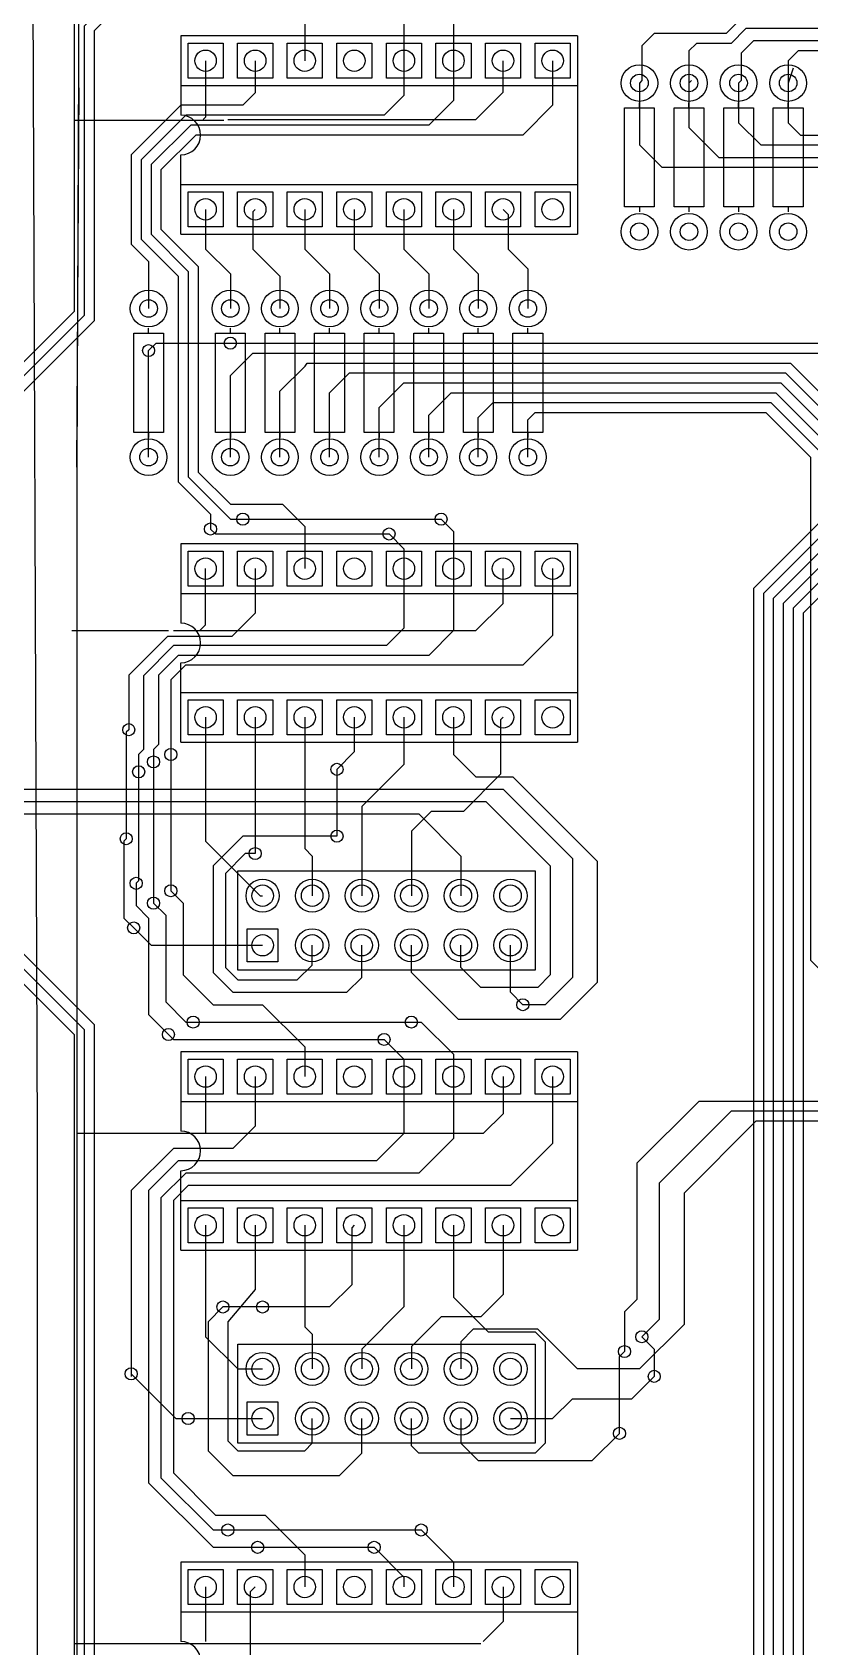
# Model space of a CAD drawing. Header units: millimetres. Extents: x 7 to 471, y -359 to -66.
# Drawn here: x 122.4 to 162.3, y -191.1 to -108.4 of the extents above; entities that cross this region are included whole.
import ezdxf

# ---------------------------------------------------------------- set-up
doc = ezdxf.new("R2010")
doc.units = ezdxf.units.MM

msp = doc.modelspace()

# ---------------------------------------------------------------- linework, layer by layer
for points in [[(180.975, -89.281), (180.848, -89.281), (166.624, -103.505), (138.684, -103.505), (136.398, -105.791), (136.398, -109.855)], [(181.991, -89.154), (167.132, -104.013), (143.51, -104.013), (141.478, -106.045), (141.478, -109.855)], [(182.245, -89.916), (167.64, -104.521), (145.415, -104.521), (144.018, -105.918), (144.018, -109.855)], [(185.42, -92.964), (169.545, -108.839), (159.385, -108.839), (158.75, -109.474), (158.75, -110.871), (158.623, -110.998)], [(186.182, -92.964), (169.799, -109.347), (161.671, -109.347), (161.163, -109.855), (161.163, -110.998)], [(84.201, -94.234), (84.201, -95.25), (87.884, -98.933), (122.047, -98.933), (124.841, -101.727), (124.714, -130.683), (124.841, -111.252)], [(122.428, -97.536), (122.696, -164.973)], [(179.705, -102.362), (178.435, -102.362), (167.767, -112.903), (167.767, -132.334), (161.925, -138.176), (161.925, -235.077), (167.132, -240.284), (185.293, -240.284), (188.976, -243.967), (188.976, -245.11)], [(155.829, -106.553), (125.73, -106.553), (124.587, -107.696), (124.587, -122.705), (112.776, -134.516), (112.776, -147.955), (124.587, -159.766), (124.587, -208.153), (127.127, -210.693), (131.953, -210.693), (132.08, -210.82)], [(153.416, -107.188), (125.984, -107.188), (125.095, -108.077), (125.095, -122.916), (113.284, -134.727), (113.284, -147.693), (125.095, -159.504), (125.095, -207.899), (127.381, -210.185), (134.493, -210.185), (134.747, -210.439)], [(159.385, -107.061), (157.988, -108.458), (154.305, -108.458), (153.67, -109.093), (153.67, -110.871), (153.543, -110.998)], [(151.765, -107.95), (151.514, -107.699), (126.238, -107.696), (125.603, -108.331), (125.603, -123.19), (113.792, -135.001), (113.792, -147.447), (125.603, -159.258), (125.603, -207.645), (127.635, -209.677), (135.509, -209.677), (136.398, -210.566), (136.398, -212.852)], [(168.91, -108.204), (159.004, -108.204), (158.242, -108.966), (156.464, -108.966), (156.083, -109.347), (156.083, -110.998)], [(150.368, -108.585), (130.048, -108.585)], [(130.048, -108.585), (130.048, -111.125)], [(150.368, -108.585), (150.368, -111.125)], [(133.858, -109.855), (133.858, -111.506), (133.223, -112.141), (130.048, -112.141), (127.508, -114.681), (127.508, -118.872)], [(141.478, -109.855), (141.478, -111.633), (140.462, -112.649), (130.302, -112.649), (128.016, -114.935), (128.016, -118.999), (129.921, -120.904), (129.921, -131.445), (131.572, -133.096), (131.572, -133.858)], [(144.018, -109.855), (144.018, -111.887), (142.748, -113.157), (130.556, -113.157), (128.532, -115.181), (128.532, -118.745), (130.429, -120.658), (130.429, -131.191), (132.588, -133.35), (133.223, -133.35)], [(149.098, -109.855), (149.098, -112.141), (147.574, -113.665), (130.81, -113.665), (129.032, -115.443), (129.032, -118.491), (130.937, -120.396), (130.937, -130.937), (132.588, -132.588), (135.255, -132.588), (136.398, -133.731), (136.398, -135.89)], [(131.318, -109.855), (131.318, -112.743), (131.194, -112.867)], [(132.461, -112.867), (145.161, -112.867), (146.558, -111.47), (146.558, -109.855)], [(153.67, -109.855), (153.67, -110.871), (153.543, -110.998)], [(156.21, -110.871), (156.083, -110.998)], [(161.417, -110.236), (161.163, -110.998)], [(130.048, -111.125), (150.368, -111.125)], [(130.048, -111.125), (130.048, -112.649)], [(150.368, -111.125), (150.368, -116.205)], [(153.543, -110.998), (153.543, -114.173), (154.686, -115.316), (164.846, -115.316), (165.227, -115.697), (165.227, -131.064), (159.385, -136.906), (159.385, -258.191), (165.354, -264.16), (166.624, -264.16), (168.021, -265.557), (168.021, -270.383)], [(156.083, -110.998), (156.083, -113.284), (157.607, -114.808), (165.1, -114.808), (165.735, -115.443), (165.735, -131.318), (159.893, -137.16), (159.893, -257.937), (165.481, -263.525), (172.593, -263.525), (174.879, -265.811), (174.879, -270.383)], [(158.623, -110.998), (158.623, -113.03), (159.766, -114.173), (165.227, -114.173), (166.243, -115.189), (166.243, -131.572), (160.401, -137.414), (160.401, -235.839), (168.021, -243.459), (168.021, -245.11)], [(161.163, -110.998), (161.163, -113.03), (161.798, -113.665), (165.481, -113.665), (166.751, -114.935), (166.751, -131.826), (160.909, -137.668), (160.909, -235.585), (166.624, -241.3), (172.974, -241.3), (175.006, -243.332), (175.006, -245.11)], [(163.703, -110.998), (163.703, -112.395), (164.465, -113.157), (165.735, -113.157), (167.259, -114.681), (167.259, -132.08), (161.417, -137.922), (161.417, -235.331), (166.878, -240.792), (179.959, -240.792), (181.991, -242.824), (181.991, -245.11)], [(152.781, -112.268), (153.543, -112.268)], [(152.781, -117.348), (152.781, -112.268)], [(153.543, -112.268), (153.543, -112.014)], [(153.543, -112.268), (154.305, -112.268)], [(154.305, -112.268), (154.305, -117.348)], [(155.321, -112.268), (156.083, -112.268)], [(155.321, -117.348), (155.321, -112.268)], [(156.083, -112.268), (156.083, -112.014)], [(156.083, -112.268), (156.845, -112.268)], [(156.845, -112.268), (156.845, -117.348)], [(157.861, -112.268), (158.623, -112.268)], [(157.861, -117.348), (157.861, -112.268)], [(158.623, -112.268), (158.623, -112.014)], [(158.623, -112.268), (159.385, -112.268)], [(159.385, -112.268), (159.385, -117.348)], [(160.401, -112.268), (161.163, -112.268)], [(160.401, -117.348), (160.401, -112.268)], [(161.163, -112.268), (161.163, -112.014)], [(161.163, -112.268), (161.925, -112.268)], [(161.925, -112.268), (161.925, -117.348)], [(124.587, -112.903), (132.25, -112.903)], [(130.048, -116.205), (130.048, -114.681)], [(130.048, -118.745), (130.048, -116.205)], [(130.048, -116.205), (150.368, -116.205)], [(150.368, -116.205), (150.368, -118.745)], [(131.318, -117.475), (131.318, -119.507), (132.588, -120.777), (132.588, -122.555)], [(133.858, -117.475), (133.731, -117.602), (133.731, -119.507), (135.128, -120.904), (135.128, -122.555)], [(136.398, -117.475), (136.398, -119.507), (137.668, -120.777), (137.668, -122.555)], [(138.938, -117.475), (138.938, -119.507), (140.208, -120.777), (140.208, -122.555)], [(141.478, -117.475), (141.478, -119.507), (142.748, -120.777), (142.748, -122.555)], [(144.018, -117.475), (144.018, -119.507), (145.288, -120.777), (145.288, -122.555)], [(146.558, -117.475), (146.812, -117.729), (146.812, -119.507), (147.828, -120.523), (147.828, -122.555)], [(153.543, -117.348), (152.781, -117.348)], [(153.543, -117.348), (153.543, -117.602)], [(154.305, -117.348), (153.543, -117.348)], [(156.083, -117.348), (155.321, -117.348)], [(156.083, -117.348), (156.083, -117.602)], [(156.845, -117.348), (156.083, -117.348)], [(158.623, -117.348), (157.861, -117.348)], [(158.623, -117.348), (158.623, -117.602)], [(159.385, -117.348), (158.623, -117.348)], [(161.163, -117.348), (160.401, -117.348)], [(161.163, -117.348), (161.163, -117.602)], [(161.925, -117.348), (161.163, -117.348)], [(127.508, -118.872), (127.508, -119.253), (128.397, -120.142), (128.397, -122.555)], [(130.048, -118.745), (150.368, -118.745)], [(127.635, -123.825), (128.397, -123.825)], [(127.635, -128.905), (127.635, -123.825)], [(128.397, -123.825), (128.397, -123.571)], [(128.397, -123.825), (129.159, -123.825)], [(129.159, -123.825), (129.159, -128.905)], [(131.826, -123.825), (132.588, -123.825)], [(131.826, -128.905), (131.826, -123.825)], [(132.588, -123.825), (132.588, -123.571)], [(132.588, -123.825), (133.35, -123.825)], [(133.35, -123.825), (133.35, -128.905)], [(134.366, -123.825), (135.128, -123.825)], [(134.366, -128.905), (134.366, -123.825)], [(135.128, -123.825), (135.128, -123.571)], [(135.128, -123.825), (135.89, -123.825)], [(135.89, -123.825), (135.89, -128.905)], [(136.906, -123.825), (137.668, -123.825)], [(136.906, -128.905), (136.906, -123.825)], [(137.668, -123.825), (137.668, -123.571)], [(137.668, -123.825), (138.43, -123.825)], [(138.43, -123.825), (138.43, -128.905)], [(139.446, -123.825), (140.208, -123.825)], [(139.446, -128.905), (139.446, -123.825)], [(140.208, -123.825), (140.208, -123.571)], [(140.208, -123.825), (140.97, -123.825)], [(140.97, -123.825), (140.97, -128.905)], [(141.986, -123.825), (142.748, -123.825)], [(141.986, -128.905), (141.986, -123.825)], [(142.748, -123.825), (142.748, -123.571)], [(142.748, -123.825), (143.51, -123.825)], [(143.51, -123.825), (143.51, -128.905)], [(144.526, -123.825), (145.288, -123.825)], [(144.526, -128.905), (144.526, -123.825)], [(145.288, -123.825), (145.288, -123.571)], [(145.288, -123.825), (146.05, -123.825)], [(146.05, -123.825), (146.05, -128.905)], [(147.066, -123.825), (147.828, -123.825)], [(147.066, -128.905), (147.066, -123.825)], [(147.828, -123.825), (147.828, -123.571)], [(147.828, -123.825), (148.59, -123.825)], [(148.59, -123.825), (148.59, -128.905)], [(128.397, -124.714), (128.778, -124.333), (132.588, -124.333)], [(128.397, -130.175), (128.397, -124.714)], [(132.588, -124.333), (164.211, -124.333), (172.085, -132.207), (172.085, -136.525), (173.609, -138.049), (197.866, -138.049)], [(132.588, -130.175), (132.588, -125.984), (133.731, -124.841), (163.83, -124.841), (171.577, -132.588), (171.577, -136.779), (173.355, -138.557), (196.723, -138.557), (196.977, -138.811)], [(135.128, -130.175), (135.128, -126.792), (136.413, -125.509), (136.525, -125.349), (161.29, -125.349), (164.846, -128.905), (164.846, -154.559), (168.656, -158.369), (170.561, -158.369), (171.831, -159.639), (171.831, -159.893)], [(137.668, -130.175), (137.668, -126.873), (138.684, -125.857), (161.036, -125.857), (164.338, -129.159), (164.338, -154.813), (168.529, -159.004), (169.926, -159.004), (170.561, -159.639)], [(140.208, -130.175), (140.208, -127.635), (141.478, -126.365), (160.782, -126.365), (163.83, -129.413), (163.83, -155.194), (168.275, -159.639), (169.418, -159.639), (170.688, -160.909), (179.832, -160.909), (180.848, -161.925)], [(142.748, -130.175), (142.748, -128.016), (143.891, -126.873), (160.528, -126.873), (163.322, -129.667), (163.322, -155.448), (168.021, -160.147), (169.164, -160.147), (170.942, -161.925), (179.578, -161.925)], [(145.288, -130.175), (145.288, -128.143), (146.05, -127.381), (160.274, -127.381), (162.814, -129.921), (162.814, -155.702), (168.72, -161.607), (169.164, -161.163)], [(147.828, -130.175), (147.828, -128.27), (148.209, -127.889), (160.02, -127.889), (162.306, -130.175), (162.306, -155.956), (169.09, -162.74), (185.621, -162.74), (186.69, -161.671)], [(128.397, -128.905), (127.635, -128.905)], [(128.397, -128.905), (128.397, -129.159)], [(129.159, -128.905), (128.397, -128.905)], [(132.588, -128.905), (131.826, -128.905)], [(132.588, -128.905), (132.588, -129.159)], [(133.35, -128.905), (132.588, -128.905)], [(135.128, -128.905), (134.366, -128.905)], [(135.128, -128.905), (135.128, -129.159)], [(135.89, -128.905), (135.128, -128.905)], [(137.668, -128.905), (136.906, -128.905)], [(137.668, -128.905), (137.668, -129.159)], [(138.43, -128.905), (137.668, -128.905)], [(140.208, -128.905), (139.446, -128.905)], [(140.208, -128.905), (140.208, -129.159)], [(140.97, -128.905), (140.208, -128.905)], [(142.748, -128.905), (141.986, -128.905)], [(142.748, -128.905), (142.748, -129.159)], [(143.51, -128.905), (142.748, -128.905)], [(145.288, -128.905), (144.526, -128.905)], [(145.288, -128.905), (145.288, -129.159)], [(146.05, -128.905), (145.288, -128.905)], [(147.828, -128.905), (147.066, -128.905)], [(147.828, -128.905), (147.828, -129.159)], [(148.59, -128.905), (147.828, -128.905)], [(124.714, -130.683), (124.714, -292.989)], [(131.572, -133.858), (131.826, -134.112), (140.716, -134.112)], [(133.223, -133.35), (143.383, -133.35)], [(143.383, -133.35), (144.018, -133.985), (144.018, -135.89)], [(150.368, -134.62), (130.048, -134.62)], [(130.048, -134.62), (130.048, -137.16)], [(140.716, -134.112), (141.478, -134.874), (141.478, -135.89)], [(150.368, -134.62), (150.368, -137.16)], [(133.858, -135.89), (133.858, -138.176), (132.662, -139.372), (129.36, -139.372), (127.381, -141.351), (127.381, -144.145)], [(141.478, -135.89), (141.478, -138.938), (140.589, -139.827), (129.667, -139.827), (128.143, -141.389), (128.143, -145.161), (127.889, -145.415), (127.889, -146.304)], [(144.018, -135.89), (144.018, -139.065), (142.748, -140.335), (129.921, -140.335), (128.905, -141.351), (128.905, -144.907), (128.651, -145.161), (128.651, -145.796)], [(149.098, -135.89), (149.098, -139.319), (147.574, -140.843), (130.282, -140.843), (129.54, -141.585), (129.54, -145.415)], [(129.667, -139.065), (145.161, -139.065), (146.558, -137.668), (146.558, -135.89)], [(131.026, -139.065), (131.318, -138.773), (131.318, -135.89)], [(130.048, -137.16), (150.368, -137.16)], [(130.048, -137.16), (130.048, -138.684)], [(150.368, -137.16), (150.368, -142.24)], [(124.46, -139.065), (129.413, -139.065)], [(130.048, -142.24), (130.048, -140.716)], [(130.048, -144.78), (130.048, -142.24)], [(130.048, -142.24), (150.368, -142.24)], [(150.368, -142.24), (150.368, -144.78)], [(131.318, -143.51), (131.318, -149.86), (134.112, -152.654), (134.239, -152.654)], [(133.858, -143.51), (133.858, -150.495)], [(136.398, -143.51), (136.398, -150.241), (136.779, -150.622), (136.779, -152.654)], [(138.938, -143.51), (138.938, -145.288), (138.049, -146.177)], [(141.478, -143.51), (141.478, -145.923), (139.319, -148.082), (139.319, -152.654)], [(144.018, -143.51), (144.018, -145.415), (145.161, -146.558), (147.066, -146.558), (151.384, -150.876), (151.384, -157.099), (149.479, -159.004), (144.272, -159.004), (141.859, -156.591), (141.859, -155.194)], [(146.558, -143.51), (146.431, -143.637), (146.431, -146.431), (144.526, -148.336), (142.875, -148.336), (141.859, -149.352), (141.859, -152.654)], [(127.381, -144.145), (127.254, -144.272), (127.254, -149.733)], [(130.048, -144.78), (150.368, -144.78)], [(118.999, -145.034), (119.57, -145.606), (119.57, -146.334), (120.429, -147.193), (146.558, -147.193), (150.114, -150.749), (150.114, -156.845), (148.717, -158.242), (147.574, -158.242)], [(129.54, -145.415), (129.54, -152.4)], [(127.889, -146.304), (127.889, -151.892), (127.762, -152.019)], [(128.651, -145.796), (128.651, -153.035)], [(138.049, -146.177), (138.049, -149.606)], [(118.745, -147.828), (145.669, -147.828), (148.971, -151.13), (148.971, -156.718), (148.336, -157.353), (145.415, -157.353), (144.399, -156.337), (144.399, -155.194)], [(120.396, -151.003), (120.396, -149.86), (121.793, -148.463), (142.24, -148.463), (144.399, -150.622), (144.399, -152.654)], [(127.254, -149.733), (127.127, -149.86), (127.127, -153.797), (127.635, -154.305)], [(138.049, -149.606), (133.223, -149.606), (131.699, -151.13), (131.699, -156.591), (132.715, -157.607), (138.557, -157.607), (139.319, -156.845), (139.319, -155.194)], [(133.858, -150.495), (133.35, -150.495), (132.334, -151.511), (132.334, -156.337), (132.969, -156.972), (136.017, -156.972), (136.779, -156.21), (136.779, -155.194)], [(127.762, -152.019), (127.762, -153.162), (128.397, -153.797), (128.397, -158.75), (129.413, -159.766)], [(128.651, -153.035), (129.273, -153.657), (129.273, -158.102), (130.302, -159.131), (130.683, -159.131)], [(129.54, -152.4), (130.175, -153.035), (130.175, -156.718), (131.699, -158.242), (134.239, -158.242), (136.398, -160.401), (136.398, -161.925)], [(127.635, -154.305), (128.524, -155.194), (134.239, -155.194)], [(147.574, -158.242), (146.939, -157.607), (146.939, -155.194)], [(130.683, -159.131), (141.859, -159.131)], [(141.859, -159.131), (142.367, -159.131), (144.018, -160.782), (144.018, -161.925)], [(129.413, -159.766), (129.667, -160.02), (140.462, -160.02)], [(140.462, -160.02), (141.478, -161.036), (141.478, -161.925)], [(150.368, -160.655), (130.048, -160.655)], [(130.048, -160.655), (130.048, -163.195)], [(150.368, -160.655), (150.368, -163.195)], [(204.597, -160.655), (203.835, -160.655), (201.295, -163.195), (156.591, -163.195), (153.416, -166.37), (153.416, -173.355), (152.781, -173.99), (152.781, -176.022)], [(133.858, -161.925), (133.858, -164.465), (132.715, -165.608), (129.667, -165.608), (127.508, -167.767), (127.508, -177.292)], [(141.478, -161.925), (141.478, -164.846), (140.081, -166.243), (129.921, -166.243), (128.397, -167.767), (128.397, -182.753), (131.699, -186.055), (133.985, -186.055)], [(141.478, -161.925), (141.478, -164.846), (140.081, -166.243), (129.921, -166.243), (128.397, -167.767), (128.397, -180.721)], [(144.018, -161.925), (144.018, -165.1), (142.24, -166.878), (130.302, -166.878), (129.032, -168.148), (129.032, -182.499), (131.699, -185.166), (132.461, -185.166)], [(149.098, -161.925), (149.098, -165.354), (146.939, -167.513), (130.429, -167.513), (129.667, -168.275), (129.667, -182.245), (131.826, -184.404), (134.366, -184.404), (136.398, -186.436), (136.398, -188.087)], [(131.318, -161.925), (131.318, -164.846)], [(211.963, -162.179), (209.931, -164.211), (159.512, -164.211), (155.829, -167.894), (155.829, -174.625), (153.543, -176.911), (150.368, -176.911), (148.336, -174.879), (145.034, -174.879), (144.399, -175.514), (144.399, -176.911)], [(146.558, -161.925), (146.558, -163.83), (145.542, -164.846)], [(122.696, -162.814), (122.696, -203.708)], [(204.597, -162.433), (203.708, -162.433), (202.438, -163.703), (158.242, -163.703), (154.559, -167.386), (154.559, -174.371), (153.67, -175.26)], [(130.048, -163.195), (150.368, -163.195)], [(130.048, -163.195), (130.048, -164.719)], [(150.368, -163.195), (150.368, -168.275)], [(145.542, -164.846), (124.714, -164.846)], [(130.048, -168.275), (130.048, -166.751)], [(130.048, -170.815), (130.048, -168.275)], [(130.048, -168.275), (150.368, -168.275)], [(150.368, -168.275), (150.368, -170.815)], [(131.318, -169.545), (131.318, -175.26), (132.969, -176.911), (134.239, -176.911)], [(133.858, -169.545), (133.858, -172.847), (132.461, -174.498), (132.461, -180.594), (132.969, -181.102), (136.398, -181.102), (136.779, -180.721), (136.779, -179.451)], [(138.938, -169.545), (138.811, -169.672), (138.811, -172.593), (137.668, -173.736), (134.239, -173.736)], [(136.398, -169.545), (136.398, -174.752), (136.779, -175.133), (136.779, -176.911)], [(141.478, -169.545), (141.478, -173.736), (139.319, -175.895), (139.319, -176.911)], [(146.558, -169.545), (146.558, -173.101), (145.415, -174.244), (143.383, -174.244), (141.859, -175.768), (141.859, -176.911)], [(144.018, -169.545), (144.018, -173.228), (145.796, -175.006), (148.209, -175.006), (148.717, -175.514), (148.717, -180.721), (148.209, -181.229), (142.24, -181.229), (141.859, -180.848), (141.859, -179.451)], [(130.048, -170.815), (150.368, -170.815)], [(132.207, -173.736), (131.445, -174.498), (131.445, -181.102), (132.715, -182.372), (138.176, -182.372), (139.319, -181.229), (139.319, -179.451)], [(134.239, -173.736), (132.715, -173.736), (132.207, -173.736)], [(153.67, -175.26), (154.305, -175.895), (154.305, -177.292)], [(152.527, -180.213), (152.527, -176.276), (152.781, -176.022)], [(127.508, -177.165), (129.794, -179.451), (130.429, -179.451)], [(146.939, -179.451), (149.098, -179.451), (150.114, -178.435), (153.162, -178.435), (154.305, -177.292)], [(130.429, -179.451), (134.239, -179.451)], [(144.399, -179.451), (144.399, -180.721), (145.288, -181.61), (151.13, -181.61), (152.527, -180.213)], [(132.461, -185.166), (142.367, -185.166)], [(142.367, -185.166), (144.018, -186.817), (144.018, -188.087)], [(133.985, -186.055), (139.954, -186.055)], [(139.954, -186.055), (141.478, -187.579), (141.478, -188.087)], [(150.368, -186.817), (130.048, -186.817)], [(130.048, -186.817), (130.048, -189.357)], [(150.368, -186.817), (150.368, -189.357)], [(133.858, -188.087), (133.604, -188.341), (133.604, -191.77), (132.842, -192.532), (130.048, -192.532), (128.397, -194.183), (128.397, -197.485), (130.048, -199.136), (130.048, -200.787)], [(131.318, -188.087), (131.318, -190.881)], [(146.558, -188.087), (146.558, -189.865), (145.542, -190.881)], [(130.048, -189.357), (150.368, -189.357)], [(130.048, -189.357), (130.048, -190.881)], [(150.368, -189.357), (150.368, -194.437)], [(145.415, -191.008), (124.587, -191.008)]]:
    msp.add_lwpolyline(points)
for points in [[(130.418, -108.955), (132.218, -108.955), (132.218, -110.755), (130.418, -110.755)], [(132.958, -108.955), (134.758, -108.955), (134.758, -110.755), (132.958, -110.755)], [(135.498, -108.955), (137.298, -108.955), (137.298, -110.755), (135.498, -110.755)], [(138.038, -108.955), (139.838, -108.955), (139.838, -110.755), (138.038, -110.755)], [(140.578, -108.955), (142.378, -108.955), (142.378, -110.755), (140.578, -110.755)], [(143.118, -108.955), (144.918, -108.955), (144.918, -110.755), (143.118, -110.755)], [(145.658, -108.955), (147.458, -108.955), (147.458, -110.755), (145.658, -110.755)], [(148.198, -108.955), (149.998, -108.955), (149.998, -110.755), (148.198, -110.755)], [(130.418, -116.575), (132.218, -116.575), (132.218, -118.375), (130.418, -118.375)], [(132.958, -116.575), (134.758, -116.575), (134.758, -118.375), (132.958, -118.375)], [(135.498, -116.575), (137.298, -116.575), (137.298, -118.375), (135.498, -118.375)], [(138.038, -116.575), (139.838, -116.575), (139.838, -118.375), (138.038, -118.375)], [(140.578, -116.575), (142.378, -116.575), (142.378, -118.375), (140.578, -118.375)], [(143.118, -116.575), (144.918, -116.575), (144.918, -118.375), (143.118, -118.375)], [(145.658, -116.575), (147.458, -116.575), (147.458, -118.375), (145.658, -118.375)], [(148.198, -116.575), (149.998, -116.575), (149.998, -118.375), (148.198, -118.375)], [(130.418, -134.99), (132.218, -134.99), (132.218, -136.79), (130.418, -136.79)], [(132.958, -134.99), (134.758, -134.99), (134.758, -136.79), (132.958, -136.79)], [(135.498, -134.99), (137.298, -134.99), (137.298, -136.79), (135.498, -136.79)], [(138.038, -134.99), (139.838, -134.99), (139.838, -136.79), (138.038, -136.79)], [(140.578, -134.99), (142.378, -134.99), (142.378, -136.79), (140.578, -136.79)], [(143.118, -134.99), (144.918, -134.99), (144.918, -136.79), (143.118, -136.79)], [(145.658, -134.99), (147.458, -134.99), (147.458, -136.79), (145.658, -136.79)], [(148.198, -134.99), (149.998, -134.99), (149.998, -136.79), (148.198, -136.79)], [(130.418, -142.61), (132.218, -142.61), (132.218, -144.41), (130.418, -144.41)], [(132.958, -142.61), (134.758, -142.61), (134.758, -144.41), (132.958, -144.41)], [(135.498, -142.61), (137.298, -142.61), (137.298, -144.41), (135.498, -144.41)], [(138.038, -142.61), (139.838, -142.61), (139.838, -144.41), (138.038, -144.41)], [(140.578, -142.61), (142.378, -142.61), (142.378, -144.41), (140.578, -144.41)], [(143.118, -142.61), (144.918, -142.61), (144.918, -144.41), (143.118, -144.41)], [(145.658, -142.61), (147.458, -142.61), (147.458, -144.41), (145.658, -144.41)], [(148.198, -142.61), (149.998, -142.61), (149.998, -144.41), (148.198, -144.41)], [(132.969, -151.384), (148.209, -151.384), (148.209, -156.464), (132.969, -156.464), (132.969, -151.384)], [(133.452, -154.344), (135.026, -154.344), (135.026, -156.044), (133.452, -156.044)], [(130.418, -161.025), (132.218, -161.025), (132.218, -162.825), (130.418, -162.825)], [(132.958, -161.025), (134.758, -161.025), (134.758, -162.825), (132.958, -162.825)], [(135.498, -161.025), (137.298, -161.025), (137.298, -162.825), (135.498, -162.825)], [(138.038, -161.025), (139.838, -161.025), (139.838, -162.825), (138.038, -162.825)], [(140.578, -161.025), (142.378, -161.025), (142.378, -162.825), (140.578, -162.825)], [(143.118, -161.025), (144.918, -161.025), (144.918, -162.825), (143.118, -162.825)], [(145.658, -161.025), (147.458, -161.025), (147.458, -162.825), (145.658, -162.825)], [(148.198, -161.025), (149.998, -161.025), (149.998, -162.825), (148.198, -162.825)], [(130.418, -168.645), (132.218, -168.645), (132.218, -170.445), (130.418, -170.445)], [(132.958, -168.645), (134.758, -168.645), (134.758, -170.445), (132.958, -170.445)], [(135.498, -168.645), (137.298, -168.645), (137.298, -170.445), (135.498, -170.445)], [(138.038, -168.645), (139.838, -168.645), (139.838, -170.445), (138.038, -170.445)], [(140.578, -168.645), (142.378, -168.645), (142.378, -170.445), (140.578, -170.445)], [(143.118, -168.645), (144.918, -168.645), (144.918, -170.445), (143.118, -170.445)], [(145.658, -168.645), (147.458, -168.645), (147.458, -170.445), (145.658, -170.445)], [(148.198, -168.645), (149.998, -168.645), (149.998, -170.445), (148.198, -170.445)], [(132.969, -175.641), (148.209, -175.641), (148.209, -180.721), (132.969, -180.721), (132.969, -175.641)], [(133.452, -178.601), (135.026, -178.601), (135.026, -180.301), (133.452, -180.301)], [(130.418, -187.187), (132.218, -187.187), (132.218, -188.987), (130.418, -188.987)], [(132.958, -187.187), (134.758, -187.187), (134.758, -188.987), (132.958, -188.987)], [(135.498, -187.187), (137.298, -187.187), (137.298, -188.987), (135.498, -188.987)], [(138.038, -187.187), (139.838, -187.187), (139.838, -188.987), (138.038, -188.987)], [(140.578, -187.187), (142.378, -187.187), (142.378, -188.987), (140.578, -188.987)], [(143.118, -187.187), (144.918, -187.187), (144.918, -188.987), (143.118, -188.987)], [(145.658, -187.187), (147.458, -187.187), (147.458, -188.987), (145.658, -188.987)], [(148.198, -187.187), (149.998, -187.187), (149.998, -188.987), (148.198, -188.987)]]:
    msp.add_lwpolyline(points, close=True)
for centre, radius in [((131.318, -109.855), 0.55), ((133.858, -109.855), 0.55), ((136.398, -109.855), 0.55), ((138.938, -109.855), 0.55), ((141.478, -109.855), 0.55), ((144.018, -109.855), 0.55), ((146.558, -109.855), 0.55), ((149.098, -109.855), 0.55), ((153.543, -110.998), 0.94), ((156.083, -110.998), 0.94), ((158.623, -110.998), 0.94), ((161.163, -110.998), 0.94), ((153.543, -110.998), 0.45), ((156.083, -110.998), 0.45), ((158.623, -110.998), 0.45), ((161.163, -110.998), 0.45), ((131.318, -117.475), 0.55), ((133.858, -117.475), 0.55), ((136.398, -117.475), 0.55), ((138.938, -117.475), 0.55), ((141.478, -117.475), 0.55), ((144.018, -117.475), 0.55), ((146.558, -117.475), 0.55), ((149.098, -117.475), 0.55), ((153.543, -118.618), 0.94), ((153.543, -118.618), 0.45), ((156.083, -118.618), 0.94), ((156.083, -118.618), 0.45), ((158.623, -118.618), 0.94), ((158.623, -118.618), 0.45), ((161.163, -118.618), 0.94), ((161.163, -118.618), 0.45), ((128.397, -122.555), 0.94), ((132.588, -122.555), 0.94), ((135.128, -122.555), 0.94), ((137.668, -122.555), 0.94), ((140.208, -122.555), 0.94), ((142.748, -122.555), 0.94), ((145.288, -122.555), 0.94), ((147.828, -122.555), 0.94), ((128.397, -122.555), 0.45), ((132.588, -122.555), 0.45), ((135.128, -122.555), 0.45), ((137.668, -122.555), 0.45), ((140.208, -122.555), 0.45), ((142.748, -122.555), 0.45), ((145.288, -122.555), 0.45), ((147.828, -122.555), 0.45), ((132.588, -124.333), 0.31), ((128.397, -124.714), 0.31), ((128.397, -130.175), 0.94), ((128.397, -130.175), 0.45), ((132.588, -130.175), 0.94), ((132.588, -130.175), 0.45), ((135.128, -130.175), 0.94), ((135.128, -130.175), 0.45), ((137.668, -130.175), 0.94), ((137.668, -130.175), 0.45), ((140.208, -130.175), 0.94), ((140.208, -130.175), 0.45), ((142.748, -130.175), 0.94), ((142.748, -130.175), 0.45), ((145.288, -130.175), 0.94), ((145.288, -130.175), 0.45), ((147.828, -130.175), 0.94), ((147.828, -130.175), 0.45), ((133.223, -133.35), 0.31), ((143.383, -133.35), 0.31), ((131.572, -133.858), 0.31), ((140.716, -134.112), 0.31), ((131.318, -135.89), 0.55), ((133.858, -135.89), 0.55), ((136.398, -135.89), 0.55), ((138.938, -135.89), 0.55), ((141.478, -135.89), 0.55), ((144.018, -135.89), 0.55), ((146.558, -135.89), 0.55), ((149.098, -135.89), 0.55), ((131.318, -143.51), 0.55), ((133.858, -143.51), 0.55), ((136.398, -143.51), 0.55), ((138.938, -143.51), 0.55), ((141.478, -143.51), 0.55), ((144.018, -143.51), 0.55), ((146.558, -143.51), 0.55), ((149.098, -143.51), 0.55), ((127.381, -144.145), 0.31), ((128.651, -145.796), 0.31), ((129.54, -145.415), 0.31), ((127.889, -146.304), 0.31), ((138.049, -146.177), 0.31), ((127.254, -149.733), 0.31), ((138.049, -149.606), 0.31), ((133.858, -150.495), 0.31), ((127.762, -152.019), 0.31), ((129.54, -152.4), 0.31), ((134.239, -152.654), 0.85), ((134.239, -152.654), 0.55), ((136.779, -152.654), 0.85), ((136.779, -152.654), 0.55), ((139.319, -152.654), 0.85), ((139.319, -152.654), 0.55), ((141.859, -152.654), 0.85), ((141.859, -152.654), 0.55), ((144.399, -152.654), 0.85), ((144.399, -152.654), 0.55), ((146.939, -152.654), 0.85), ((146.939, -152.654), 0.55), ((128.651, -153.035), 0.31), ((127.635, -154.305), 0.31), ((134.239, -155.194), 0.55), ((136.779, -155.194), 0.85), ((136.779, -155.194), 0.55), ((139.319, -155.194), 0.85), ((139.319, -155.194), 0.55), ((141.859, -155.194), 0.85), ((141.859, -155.194), 0.55), ((144.399, -155.194), 0.85), ((144.399, -155.194), 0.55), ((146.939, -155.194), 0.85), ((146.939, -155.194), 0.55), ((147.574, -158.242), 0.31), ((130.683, -159.131), 0.31), ((141.859, -159.131), 0.31), ((129.413, -159.766), 0.31), ((140.462, -160.02), 0.31), ((131.318, -161.925), 0.55), ((133.858, -161.925), 0.55), ((136.398, -161.925), 0.55), ((138.938, -161.925), 0.55), ((141.478, -161.925), 0.55), ((144.018, -161.925), 0.55), ((146.558, -161.925), 0.55), ((149.098, -161.925), 0.55), ((131.318, -169.545), 0.55), ((133.858, -169.545), 0.55), ((136.398, -169.545), 0.55), ((138.938, -169.545), 0.55), ((141.478, -169.545), 0.55), ((144.018, -169.545), 0.55), ((146.558, -169.545), 0.55), ((149.098, -169.545), 0.55), ((132.207, -173.736), 0.31), ((134.239, -173.736), 0.31), ((153.67, -175.26), 0.31), ((134.239, -176.911), 0.85), ((136.779, -176.911), 0.85), ((139.319, -176.911), 0.85), ((141.859, -176.911), 0.85), ((144.399, -176.911), 0.85), ((146.939, -176.911), 0.85), ((152.781, -176.022), 0.31), ((127.508, -177.165), 0.31), ((134.239, -176.911), 0.55), ((136.779, -176.911), 0.55), ((139.319, -176.911), 0.55), ((141.859, -176.911), 0.55), ((144.399, -176.911), 0.55), ((146.939, -176.911), 0.55), ((154.305, -177.292), 0.31), ((136.779, -179.451), 0.85), ((139.319, -179.451), 0.85), ((141.859, -179.451), 0.85), ((144.399, -179.451), 0.85), ((146.939, -179.451), 0.85), ((130.429, -179.451), 0.31), ((134.239, -179.451), 0.55), ((136.779, -179.451), 0.55), ((139.319, -179.451), 0.55), ((141.859, -179.451), 0.55), ((144.399, -179.451), 0.55), ((146.939, -179.451), 0.55), ((152.527, -180.213), 0.31), ((132.461, -185.166), 0.31), ((142.367, -185.166), 0.31), ((133.985, -186.055), 0.31), ((139.954, -186.055), 0.31), ((131.318, -188.087), 0.55), ((133.858, -188.087), 0.55), ((136.398, -188.087), 0.55), ((138.938, -188.087), 0.55), ((141.478, -188.087), 0.55), ((144.018, -188.087), 0.55), ((146.558, -188.087), 0.55), ((149.098, -188.087), 0.55)]:
    msp.add_circle(centre, radius)
for centre in [(130.048, -113.665), (130.048, -139.7), (130.048, -165.735), (130.048, -191.897)]:
    msp.add_arc(centre, 1.016, 270, 90)

doc.saveas('drawing.dxf')
